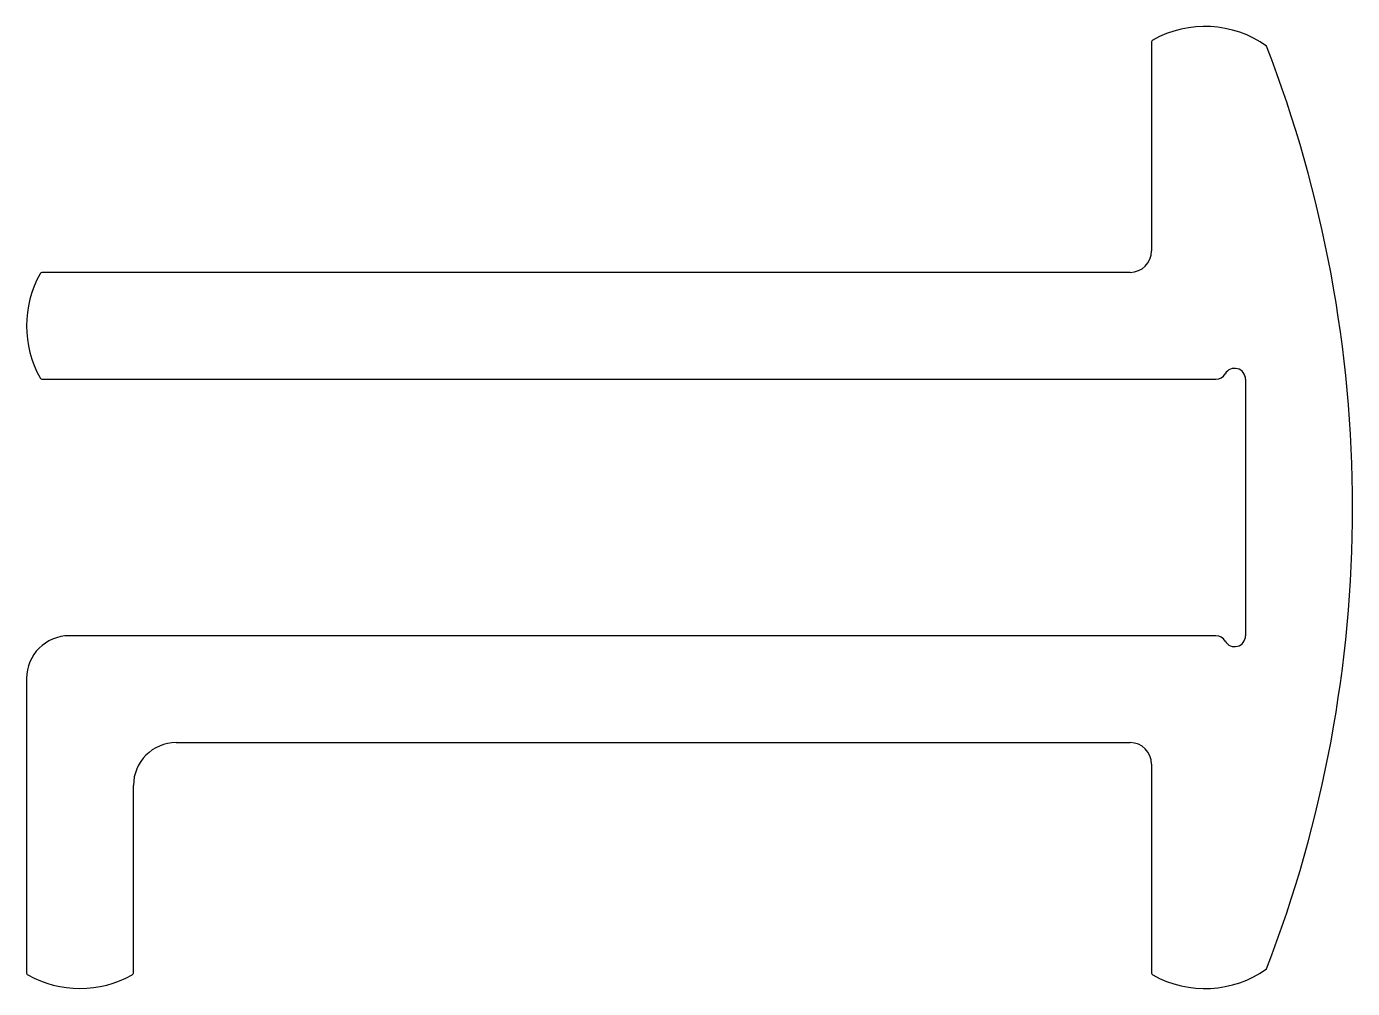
# Model space of a CAD drawing. Extents: x 1527 to 1589, y 2087.6 to 2132.6.
import ezdxf

# ---------------------------------------------------------------- set-up
doc = ezdxf.new("R2010")
doc.units = 0
doc.layers.get('0').update_dxf_attribs({"linetype": 'CONTINUOUS'})

msp = doc.modelspace()

# ---------------------------------------------------------------- linework, layer by layer
for p, q in [((1579.559, 2131.838), (1579.559, 2122.081)), ((1578.559, 2121.081), (1527.701, 2121.081)), ((1527.701, 2116.081), (1582.571, 2116.081)), ((1583.959, 2116.081), (1583.959, 2104.081)), ((1582.571, 2104.081), (1528.959, 2104.081)), ((1526.959, 2102.081), (1526.959, 2088.323)), ((1533.959, 2099.081), (1578.559, 2099.081)), ((1579.559, 2098.081), (1579.559, 2088.323)), ((1531.959, 2088.323), (1531.959, 2097.081))]:
    msp.add_line(p, q)
for centre, radius, start, end in [((1582.059, 2127.581), 5, 54.79069, 119.15537), ((1579.684, 2131.838), 0.125, 119.15537, 180), ((1528.959, 2110.081), 60, 338.91489, 21.08511), ((1578.559, 2122.081), 1, 270, 0), ((1527.701, 2120.956), 0.125, 90, 150.84463), ((1531.959, 2118.581), 5, 150.84463, 209.15537), ((1527.701, 2116.206), 0.125, 209.15537, 270), ((1582.571, 2116.581), 0.5, 270, 330.32639), ((1583.449, 2116.081), 0.51, 0, 150.32639), ((1528.959, 2102.081), 2, 90, 180), ((1582.571, 2103.581), 0.5, 29.67361, 90), ((1583.449, 2104.081), 0.51, 209.67361, 0), ((1533.959, 2097.081), 2, 90, 179.99999), ((1578.559, 2098.081), 1, 0, 89.99999), ((1527.084, 2088.323), 0.125, 180, 240.84463), ((1529.459, 2092.581), 5, 240.84463, 299.15537), ((1531.834, 2088.323), 0.125, 299.15537, 360), ((1579.684, 2088.323), 0.125, 180, 240.84463), ((1582.059, 2092.581), 5, 240.84463, 305.20931)]:
    msp.add_arc(centre, radius, start, end)

doc.saveas('drawing.dxf')
